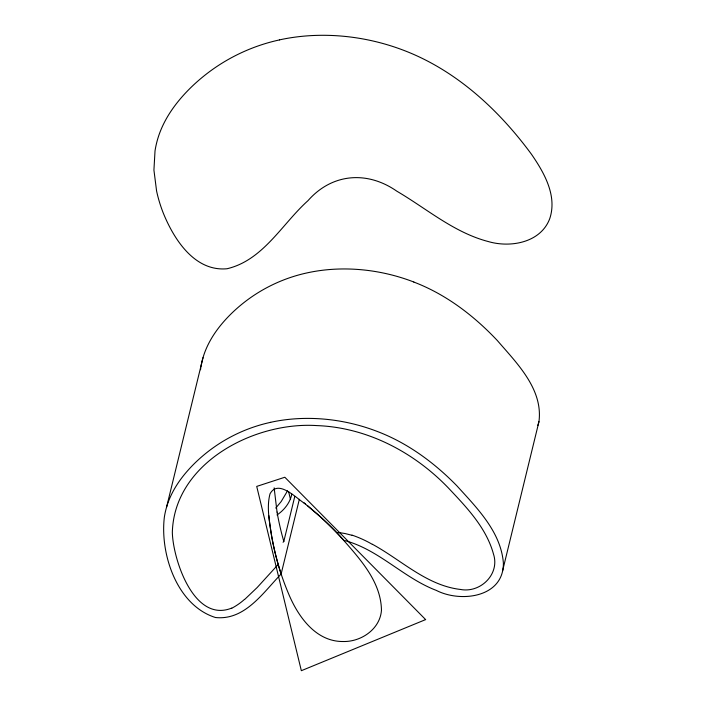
<?xml version="1.0" encoding="UTF-8"?>
<svg xmlns="http://www.w3.org/2000/svg" width="706" height="706" viewBox="0 0 706 706"><rect width="100%" height="100%" fill="white"/><g stroke="black" fill="none" stroke-linecap="round" stroke-linejoin="round"><path stroke-width="1.06" d="M200.53 369.767L200.786 367.667M307.322 505.478L317.294 514.021A357.227 270.822 13.7 0 1 336.55 532.509L343.91 540.346C378.487 549.171 403.32 577.861 436.326 590.401C460.594 602.88 503.634 597.585 503.396 563.194C500.986 531.883 476.956 507.985 456.976 485.913C434.402 462.765 407.733 443.068 377.366 431.49A148.754 112.775 13.7 0 0 270.636 422.312M502.522 571.128L538.952 421.685C543.241 389.165 516.854 363.202 497.351 340.557C473.894 315.661 445.963 294.296 413.795 282.047M166.572 507.146L203.001 357.704M276.999 514.965C284.165 510.209 290.14 502.637 291.825 494.147M283.071 542.279L283.803 541.493L294.773 496.486M270.654 422.329C247.047 427.439 224.693 438.135 205.905 453.305A214.942 162.954 13.7 0 0 194.918 463.048C183.525 474.229 173.605 487.325 168.107 502.434A137.07 103.923 13.7 0 0 164.357 517.11C159.865 554.016 176.977 605.492 215.498 617.521C244.876 620.618 263.126 592.599 281.12 574.04L299.335 499.318M537.831 425.436L538.952 421.685M287.527 490.838L281.209 501.507L275.728 508.082M244.638 599.473L257.187 587.507L278.199 564.482L276.364 557.731A446.174 338.262 13.7 0 1 271.448 535.06C269.507 521.496 266.444 507.323 270.019 493.803C278.358 478.615 296.847 498.895 305.442 503.96M231.727 608.095C193.638 623.416 172.829 558.508 172.335 532.236C174.373 462.774 254.46 421.482 316.87 425.594C366.785 427.395 413.672 452.025 447.992 487.564C466.348 507.04 486.293 527.611 493.503 554.122C500.077 574.154 480.442 593.252 460.541 589.466C426.627 585.512 401.282 559.929 372.415 544.282M279.514 39.907C251.874 45.89 225.691 58.413 203.69 76.186A251.751 190.858 13.7 0 0 190.823 87.588C177.471 100.684 165.857 116.022 159.415 133.725A160.544 121.714 13.7 0 0 155.02 150.907L153.926 170.058L156.582 190.973A206.223 156.344 13.7 0 0 163.174 212.806C173.808 239.131 194.547 271.801 227.05 268.748C263.223 260.205 282.021 223.97 307.984 200.663C332.12 173.208 367.305 170.596 396.825 191.185C426.768 208.729 453.976 232.565 488.199 241.523C510.429 248.088 540.822 242.696 549.771 218.569C557.378 195.65 544.079 172.573 531.442 154.217C498.842 109.889 456.447 70.671 404.494 50.629A174.223 132.084 13.7 0 0 279.505 39.88M336.559 532.509L337.256 532.545A45.793 34.718 13.7 0 1 345.499 533.648L351.976 535.289M303.615 502.504L321.018 517.383A361.101 273.76 13.7 0 1 339.886 535.995C358.242 557.184 380.993 580.473 381.461 610.249C380.102 629.143 361.11 641.966 343.151 641.516C315.661 641.78 297.958 616.382 288.489 593.552C278.005 568.78 271.51 542.34 268.845 515.592M281.12 574.04L278.367 565.082M283.803 541.493L281.968 534.742A446.174 338.262 13.7 0 1 277.052 512.071M290.519 499.495L288.569 491.491M277.052 512.071L274.14 487.846M200.954 366.643A137.07 103.923 13.7 0 1 204.537 352.991C210.035 337.883 219.954 324.786 231.356 313.605A214.942 162.954 13.7 0 1 242.335 303.862C261.123 288.692 283.477 277.996 307.084 272.887A148.754 112.775 13.7 0 1 413.813 282.012M244.505 599.385A82.302 62.402 13.7 0 1 231.842 608.219M352.047 535.122A89.318 67.714 13.7 0 1 372.336 544.37M425.63 619.594L301.347 670.7L256.719 486.408L284.836 477.247L425.63 619.594"/></g></svg>
